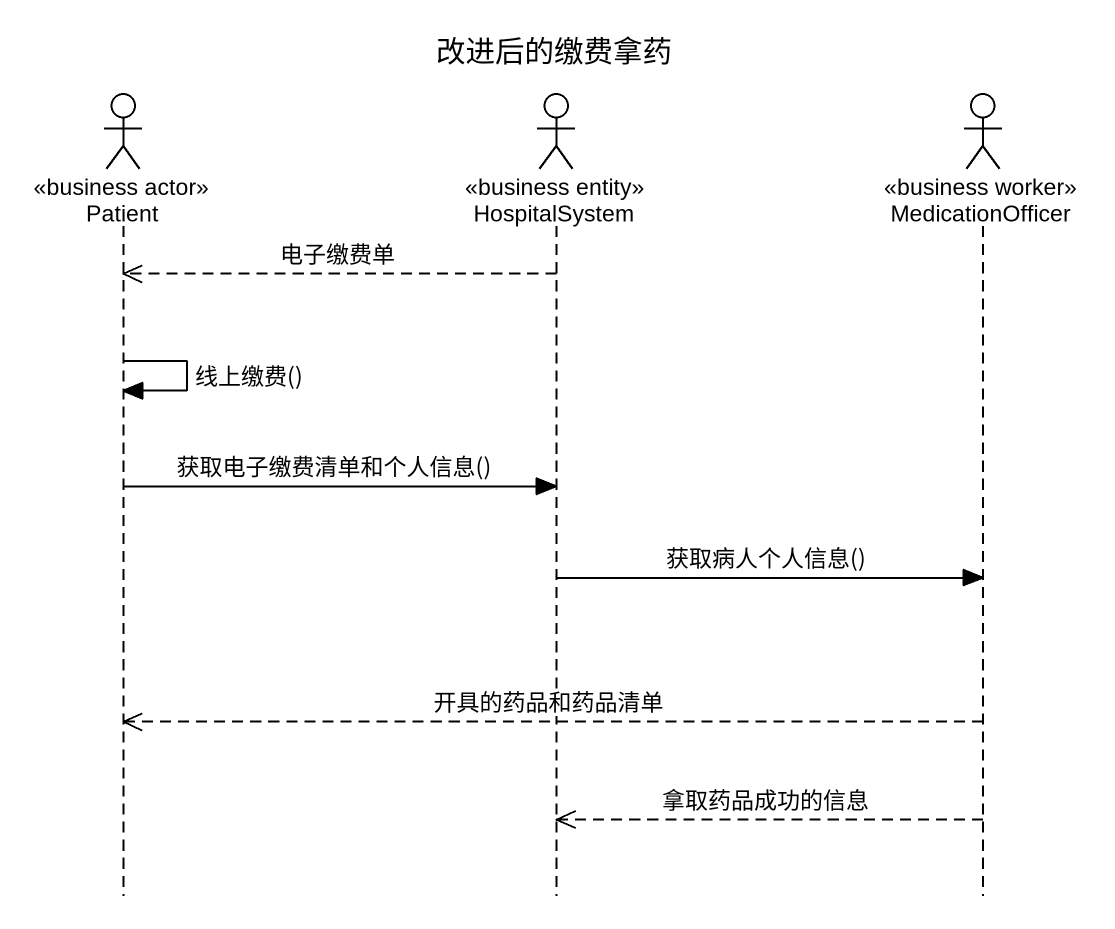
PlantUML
@startuml
title 改进后的缴费拿药
hide footbox
actor Patient <<business actor>>
actor HospitalSystem <<business entity>>
actor MedicationOfficer <<business worker>>

HospitalSystem -->> Patient : 电子缴费单
Patient -> Patient : 线上缴费()
Patient -> HospitalSystem : 获取电子缴费清单和个人信息()
HospitalSystem -> MedicationOfficer : 获取病人个人信息()
MedicationOfficer -->> Patient : 开具的药品和药品清单
MedicationOfficer -->> HospitalSystem : 拿取药品成功的信息
@enduml
